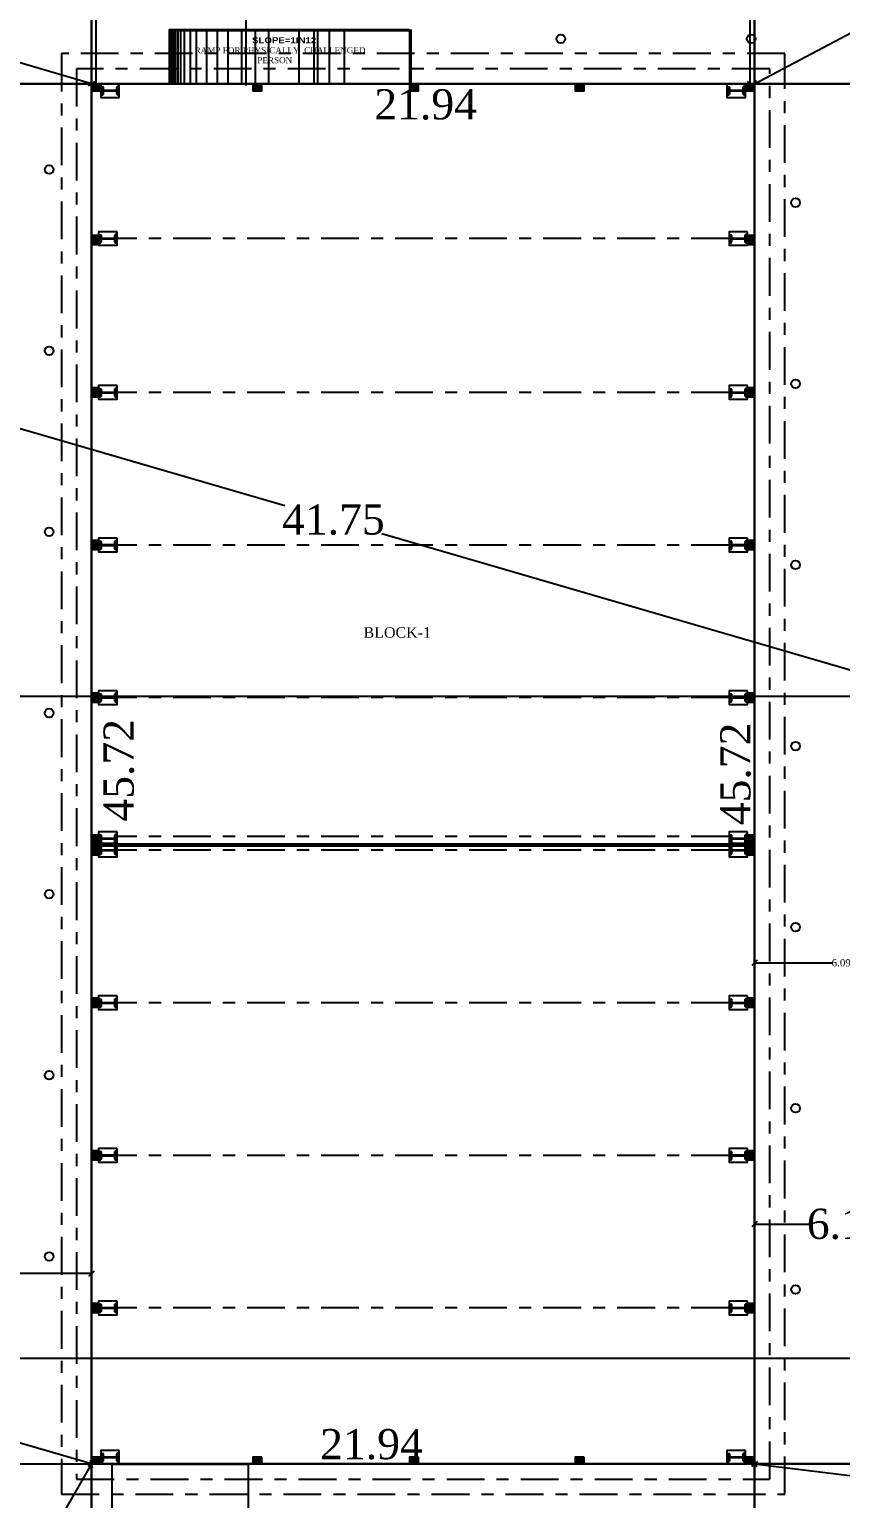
# Model space of a CAD drawing. Header units: metres. Extents: x 10791 to 15749, y -2675 to -2476.
# Drawn here: x 15690.77 to 15697.49, y -2664.64 to -2652.47 of the extents above; entities that cross this region are included whole.
import ezdxf
from ezdxf.enums import TextEntityAlignment as Align

# ---------------------------------------------------------------- set-up
doc = ezdxf.new("R2010")
doc.units = ezdxf.units.M
doc.header["$LTSCALE"] = 0.5
doc.header["$MEASUREMENT"] = 0
doc.header["$PDMODE"] = 35
doc.linetypes.add('CENTER', pattern=[2, 1.25, -0.25, 0.25, -0.25])
for name, color, linetype in [('BLK_1_COVERED_AREA', 7, 'Continuous'), ('BLK_1_FLR_0_BLT_UP_AREA', 7, 'Continuous'), ('BLK_1_LVL_0_BLDG_FOOT_PRINT', 7, 'Continuous'), ('BLK_1_LVL_0_FRONT_SETBACK', 7, 'Continuous'), ('BLK_1_LVL_0_REAR_SETBACK', 7, 'Continuous'), ('BLK_1_LVL_0_SIDE_SETBACK1', 7, 'Continuous'), ('BLK_1_LVL_0_SIDE_SETBACK2', 7, 'Continuous'), ('BLK_1_TERRACESERVICE_UTILITYDISTANCE', 1, 'Continuous'), ('BLK_2_LVL_0_SIDE_SETBACK1', 7, 'Continuous'), ('DIST_BETWEEN_BLK_1_BLK_2', 7, 'Continuous'), ('DISTANCE_BLK', 7, 'Continuous'), ('FLOOR-GROUND', 7, 'Continuous')]:
    doc.layers.add(name, color=color, linetype=linetype)
for name, color, linetype, lineweight in [('BLK_1_DA_RAMP_1', 1, 'Continuous', 0), ('BLK_1_FIRE_TENDER_MOVEMENT', 161, 'Continuous', 0), ('BLK_2_FIRE_TENDER_MOVEMENT', 161, 'Continuous', 0)]:
    doc.layers.add(name, color=color, linetype=linetype, lineweight=lineweight)
doc.layers.add('SHORTEST_DIST_TO_ROAD', color=6, linetype='Continuous', plot=False)
doc.styles.get("Standard").update_dxf_attribs({"font": ''})
doc.styles.add('STYLE2', font='times.ttf')
doc.styles.get('Standard').set_extended_font_data('Arial Black')
doc.dimstyles.get("Standard").update_dxf_attribs({"dimtxt": 0.23, "dimasz": 0.18, "dimexe": 0.18, "dimexo": 0.0625, "dimgap": 0.09, "dimtad": 0, "dimtih": 1, "dimtoh": 1, "dimzin": 0, "dimdsep": 46, "dimtxsty": 'Standard', "dimblk": 'OBLIQUE', "dimcen": 0.09, "dimse1": 1, "dimse2": 1, "dimclrd": 1, "dimclrt": 3, "dimadec": 0, "dimazin": 0, "dimtfac": 1, "dimtofl": 0, "dimtmove": 0, "dimatfit": 3, "dimfxl": 0, "dimtolj": 1, "dimtzin": 0, "dimarcsym": 0})

# ---------------------------------------------------------------- blocks, each defined once
blk = doc.blocks.new('_Oblique')
at = {"color": 0, "linetype": 'ByBlock', "lineweight": -2}
blk.add_line((-0.5, -0.5), (0.5, 0.5), dxfattribs=at)
blk = doc.blocks.new('*D202')
at = {"color": 1, "lineweight": -2, "ltscale": 2}
for p, q in [((15992.513, -2606.796), (15992.513, -2615.426)), ((15992.513, -2625.076), (15992.513, -2616.446))]:
    blk.add_line(p, q, dxfattribs=at)
at = {"layer": 'Defpoints', "color": 0, "lineweight": 25, "ltscale": 2}
for p in [(15988.175, -2606.796), (15986.083, -2625.076), (15992.513, -2625.076)]:
    blk.add_point(p, dxfattribs=at)
at = {"color": 1, "lineweight": -2, "ltscale": 2, "xscale": 0.18, "yscale": 0.18, "zscale": 0.18}
for p, rotation in [((15992.513, -2606.796), 90), ((15992.513, -2625.076), 270)]:
    blk.add_blockref('_Oblique', p, dxfattribs=dict(at, rotation=rotation))
at = {"color": 4, "lineweight": 25, "ltscale": 2, "insert": (15992.513, -2615.936), "char_height": 1, "attachment_point": 5, "style": 'STYLE2'}
blk.add_mtext('\\A1;18.28', dxfattribs=at)
blk = doc.blocks.new('*D199')
at = {"color": 1, "lineweight": -2, "ltscale": 2}
for p, q in [((15970.873, -2606.796), (15970.873, -2615.426)), ((15970.873, -2625.076), (15970.873, -2616.446))]:
    blk.add_line(p, q, dxfattribs=at)
at = {"layer": 'Defpoints', "color": 0, "lineweight": 25, "ltscale": 2}
for p in [(15970.873, -2606.796), (15972.175, -2606.796), (15972.282, -2625.076)]:
    blk.add_point(p, dxfattribs=at)
at = {"color": 1, "lineweight": -2, "ltscale": 2, "xscale": 0.18, "yscale": 0.18, "zscale": 0.18}
for p, rotation in [((15970.873, -2606.796), 90), ((15970.873, -2625.076), 270)]:
    blk.add_blockref('_Oblique', p, dxfattribs=dict(at, rotation=rotation))
at = {"color": 4, "lineweight": 25, "ltscale": 2, "insert": (15970.873, -2615.936), "char_height": 1, "attachment_point": 5, "style": 'STYLE2'}
blk.add_mtext('\\A1;18.28', dxfattribs=at)
blk = doc.blocks.new('*D200')
at = {"color": 1, "lineweight": -2, "ltscale": 2}
for p, q in [((15961.942, -2622.5), (15965.118, -2623.432)), ((15970.723, -2625.076), (15967.547, -2624.144))]:
    blk.add_line(p, q, dxfattribs=at)
at = {"layer": 'Defpoints', "color": 0, "lineweight": 25, "ltscale": 2}
for p in [(15961.942, -2622.5), (15961.942, -2622.5), (15970.723, -2625.076)]:
    blk.add_point(p, dxfattribs=at)
at = {"color": 1, "lineweight": -2, "ltscale": 2, "xscale": 0.18, "yscale": 0.18, "zscale": 0.18}
for p, rotation in [((15961.942, -2622.5), 163.6479440023194), ((15970.723, -2625.076), 343.6479440023194)]:
    blk.add_blockref('_Oblique', p, dxfattribs=dict(at, rotation=rotation))
at = {"color": 4, "lineweight": 25, "ltscale": 2, "insert": (15966.332, -2623.788), "char_height": 1, "attachment_point": 5, "style": 'STYLE2'}
blk.add_mtext('\\A1;9.15', dxfattribs=at)
blk = doc.blocks.new('*D203')
at = {"color": 1, "lineweight": -2, "ltscale": 2}
for p, q in [((15970.723, -2670.796), (15965.247, -2680.258)), ((15959.181, -2690.741), (15964.657, -2681.279))]:
    blk.add_line(p, q, dxfattribs=at)
at = {"layer": 'Defpoints', "color": 0, "lineweight": 25, "ltscale": 2}
for p in [(15970.723, -2670.796), (15959.181, -2690.741), (15959.181, -2690.741)]:
    blk.add_point(p, dxfattribs=at)
at = {"color": 1, "lineweight": -2, "ltscale": 2, "xscale": 0.18, "yscale": 0.18, "zscale": 0.18}
for p, rotation in [((15970.723, -2670.796), 59.94248534725129), ((15959.181, -2690.741), 239.9424853472513)]:
    blk.add_blockref('_Oblique', p, dxfattribs=dict(at, rotation=rotation))
at = {"color": 4, "lineweight": 25, "ltscale": 2, "insert": (15964.952, -2680.769), "char_height": 1, "attachment_point": 5, "style": 'STYLE2'}
blk.add_mtext('\\A1;23.04', dxfattribs=at)
blk = doc.blocks.new('*D204')
at = {"color": 1, "lineweight": -2, "ltscale": 2}
for p, q in [((15992.663, -2670.796), (15992.483, -2686.48)), ((15992.292, -2703.183), (15992.471, -2687.5))]:
    blk.add_line(p, q, dxfattribs=at)
at = {"layer": 'Defpoints', "color": 0, "lineweight": 25, "ltscale": 2}
for p in [(15992.663, -2670.796), (15992.292, -2703.183), (15992.292, -2703.183)]:
    blk.add_point(p, dxfattribs=at)
at = {"color": 1, "lineweight": -2, "ltscale": 2, "xscale": 0.18, "yscale": 0.18, "zscale": 0.18}
for p, rotation in [((15992.663, -2670.796), 89.34322842345394), ((15992.292, -2703.183), 269.3432284234539)]:
    blk.add_blockref('_Oblique', p, dxfattribs=dict(at, rotation=rotation))
at = {"color": 3, "lineweight": 25, "ltscale": 2, "insert": (15992.477, -2686.99), "char_height": 1, "attachment_point": 5, "style": 'STYLE2'}
blk.add_mtext('\\A1;32.39', dxfattribs=at)
blk = doc.blocks.new('*D205')
at = {"color": 1, "lineweight": -2, "ltscale": 2}
for p, q in [((15949.646, -2664.647), (15960.583, -2667.838)), ((15970.723, -2670.796), (15963.816, -2668.781))]:
    blk.add_line(p, q, dxfattribs=at)
at = {"layer": 'Defpoints', "color": 0, "lineweight": 25, "ltscale": 2}
for p in [(15949.646, -2664.647), (15949.646, -2664.647), (15970.723, -2670.796)]:
    blk.add_point(p, dxfattribs=at)
at = {"color": 1, "lineweight": -2, "ltscale": 2, "xscale": 0.18, "yscale": 0.18, "zscale": 0.18}
for p, rotation in [((15949.646, -2664.647), 163.7356193892698), ((15970.723, -2670.796), 343.7356193892699)]:
    blk.add_blockref('_Oblique', p, dxfattribs=dict(at, rotation=rotation))
at = {"color": 3, "lineweight": 25, "ltscale": 2, "insert": (15962.199, -2668.31), "char_height": 1, "attachment_point": 5, "style": 'STYLE2'}
blk.add_mtext('\\A1;21.96', dxfattribs=at)
blk = doc.blocks.new('*D206')
at = {"color": 1, "lineweight": -2, "ltscale": 2}
for p, q in [((15992.663, -2662.85), (15994.479, -2662.85)), ((15998.763, -2662.85), (15996.947, -2662.85))]:
    blk.add_line(p, q, dxfattribs=at)
at = {"layer": 'Defpoints', "color": 0, "lineweight": 25, "ltscale": 2}
for p in [(15992.663, -2662.388), (15998.763, -2662.388), (15998.763, -2662.85)]:
    blk.add_point(p, dxfattribs=at)
at = {"color": 1, "lineweight": -2, "ltscale": 2, "xscale": 0.18, "yscale": 0.18, "zscale": 0.18, "rotation": 180}
blk.add_blockref('_Oblique', (15992.663, -2662.85), dxfattribs=at)
at = {"color": 1, "lineweight": -2, "ltscale": 2, "xscale": 0.18, "yscale": 0.18, "zscale": 0.18}
blk.add_blockref('_Oblique', (15998.763, -2662.85), dxfattribs=at)
at = {"color": 3, "lineweight": 25, "ltscale": 2, "insert": (15995.713, -2662.85), "char_height": 1, "attachment_point": 5, "style": 'STYLE2'}
blk.add_mtext('\\A1;6.10', dxfattribs=at)
blk = doc.blocks.new('*D212')
at = {"color": 1, "lineweight": -2, "ltscale": 2}
for p, q in [((15958.683, -2633.67), (15977.122, -2639.05)), ((15998.763, -2645.363), (15980.324, -2639.984))]:
    blk.add_line(p, q, dxfattribs=at)
at = {"layer": 'Defpoints', "color": 0, "lineweight": 25, "ltscale": 2}
for p in [(15958.683, -2633.67), (15958.683, -2633.67), (15998.763, -2645.363)]:
    blk.add_point(p, dxfattribs=at)
at = {"color": 1, "lineweight": -2, "ltscale": 2, "xscale": 0.18, "yscale": 0.18, "zscale": 0.18}
for p, rotation in [((15958.683, -2633.67), 163.7356193892643), ((15998.763, -2645.363), 343.7356193892644)]:
    blk.add_blockref('_Oblique', p, dxfattribs=dict(at, rotation=rotation))
at = {"color": 4, "lineweight": 25, "ltscale": 2, "insert": (15978.723, -2639.517), "char_height": 1, "attachment_point": 5, "style": 'STYLE2'}
blk.add_mtext('\\A1;41.75', dxfattribs=at)
blk = doc.blocks.new('*D213')
at = {"color": 1, "lineweight": -2, "ltscale": 2}
for p, q in [((15992.663, -2670.796), (16030.88, -2675.474)), ((16072.245, -2680.537), (16034.028, -2675.859))]:
    blk.add_line(p, q, dxfattribs=at)
at = {"layer": 'Defpoints', "color": 0, "lineweight": 25, "ltscale": 2}
for p in [(15992.663, -2670.796), (16072.245, -2680.537), (16072.245, -2680.537)]:
    blk.add_point(p, dxfattribs=at)
at = {"color": 1, "lineweight": -2, "ltscale": 2, "xscale": 0.18, "yscale": 0.18, "zscale": 0.18}
for p, rotation in [((15992.663, -2670.796), 173.0214859313091), ((16072.245, -2680.537), 353.0214859313092)]:
    blk.add_blockref('_Oblique', p, dxfattribs=dict(at, rotation=rotation))
at = {"color": 4, "lineweight": 25, "ltscale": 2, "insert": (16032.454, -2675.667), "char_height": 1, "attachment_point": 5, "style": 'STYLE2'}
blk.add_mtext('\\A1;80.18', dxfattribs=at)
blk = doc.blocks.new('*D216')
at = {"layer": 'BLK_1_TERRACESERVICE_UTILITYDISTANCE', "color": 1, "lineweight": -2}
for p, q in [((15959.877, -2664.487), (15964.747, -2664.487)), ((15970.723, -2664.487), (15965.853, -2664.487))]:
    blk.add_line(p, q, dxfattribs=at)
at = {"layer": 'Defpoints', "color": 0, "lineweight": 25}
for p in [(15959.877, -2664.487), (15970.723, -2664.487), (15970.723, -2664.487)]:
    blk.add_point(p, dxfattribs=at)
at = {"layer": 'BLK_1_TERRACESERVICE_UTILITYDISTANCE', "color": 1, "lineweight": -2, "xscale": 0.18, "yscale": 0.18, "zscale": 0.18, "rotation": 180}
blk.add_blockref('_Oblique', (15959.877, -2664.487), dxfattribs=at)
at = {"layer": 'BLK_1_TERRACESERVICE_UTILITYDISTANCE', "color": 1, "lineweight": -2, "xscale": 0.18, "yscale": 0.18, "zscale": 0.18}
blk.add_blockref('_Oblique', (15970.723, -2664.487), dxfattribs=at)
at = {"layer": 'BLK_1_TERRACESERVICE_UTILITYDISTANCE', "color": 3, "insert": (15965.3, -2664.487), "char_height": 0.23, "attachment_point": 5}
blk.add_mtext('\\A1;10.85', dxfattribs=at)
blk = doc.blocks.new('*D218')
at = {"layer": 'Defpoints', "color": 0, "lineweight": 25}
for p in [(16027.195, -2606.796), (16027.195, -2606.796), (15992.663, -2625.076)]:
    blk.add_point(p, dxfattribs=at)
at = {"layer": 'SHORTEST_DIST_TO_ROAD', "color": 1, "lineweight": -2}
for p, q in [((16027.195, -2606.796), (16010.323, -2615.727)), ((15992.663, -2625.076), (16009.534, -2616.145))]:
    blk.add_line(p, q, dxfattribs=at)
at = {"layer": 'SHORTEST_DIST_TO_ROAD', "color": 1, "lineweight": -2, "xscale": 0.18, "yscale": 0.18, "zscale": 0.18}
for p, rotation in [((16027.195, -2606.796), 27.89541160777498), ((15992.663, -2625.076), 207.895411607775)]:
    blk.add_blockref('_Oblique', p, dxfattribs=dict(at, rotation=rotation))
at = {"layer": 'SHORTEST_DIST_TO_ROAD', "color": 3, "insert": (16009.929, -2615.936), "char_height": 0.23, "attachment_point": 5}
blk.add_mtext('\\A1;39.07', dxfattribs=at)
blk = doc.blocks.new('*D223')
at = {"layer": 'Defpoints', "color": 0, "lineweight": 25, "ltscale": 2}
for p in [(15992.663, -2654.194), (15998.763, -2654.194), (15998.763, -2654.194)]:
    blk.add_point(p, dxfattribs=at)
at = {"layer": 'DIST_BETWEEN_BLK_1_BLK_2', "color": 65, "lineweight": -2, "ltscale": 2}
for p, q in [((15992.663, -2654.194), (15995.241, -2654.194)), ((15998.763, -2654.194), (15996.185, -2654.194))]:
    blk.add_line(p, q, dxfattribs=at)
at = {"layer": 'DIST_BETWEEN_BLK_1_BLK_2', "color": 65, "lineweight": -2, "ltscale": 2, "xscale": 0.18, "yscale": 0.18, "zscale": 0.18, "rotation": 180}
blk.add_blockref('_Oblique', (15992.663, -2654.194), dxfattribs=at)
at = {"layer": 'DIST_BETWEEN_BLK_1_BLK_2', "color": 65, "lineweight": -2, "ltscale": 2, "xscale": 0.18, "yscale": 0.18, "zscale": 0.18}
blk.add_blockref('_Oblique', (15998.763, -2654.194), dxfattribs=at)
at = {"layer": 'DIST_BETWEEN_BLK_1_BLK_2', "color": 65, "lineweight": 25, "ltscale": 2, "insert": (15995.713, -2654.194), "char_height": 0.24, "attachment_point": 5, "style": 'STYLE2'}
blk.add_mtext('\\A1;6.0999', dxfattribs=at)
blk = doc.blocks.new('RYGFY')
at = {"lineweight": 25, "ltscale": 2}
for color, points in [(201, [(15970.72295, -2625.07626), (15970.72295, -2625.30626), (15971.02295, -2625.30626), (15971.02295, -2625.07626)]), (201, [(15976.05795, -2625.07626), (15976.05795, -2625.30626), (15976.35795, -2625.30626), (15976.35795, -2625.07626)]), (201, [(15981.24295, -2625.07626), (15981.24295, -2625.30626), (15981.54295, -2625.30626), (15981.54295, -2625.07626)]), (201, [(15986.72795, -2625.07626), (15986.72795, -2625.30626), (15987.02795, -2625.30626), (15987.02795, -2625.07626)]), (201, [(15992.36295, -2625.07626), (15992.36295, -2625.30626), (15992.66295, -2625.30626), (15992.66295, -2625.07626)]), (201, [(15970.72295, -2630.3957), (15970.95295, -2630.3957), (15970.95295, -2630.0957), (15970.72295, -2630.0957)]), (201, [(15992.43295, -2630.3957), (15992.66295, -2630.3957), (15992.66295, -2630.0957), (15992.43295, -2630.0957)]), (201, [(15970.72295, -2635.45015), (15970.95295, -2635.45015), (15970.95295, -2635.15015), (15970.72295, -2635.15015)]), (201, [(15992.43295, -2635.45015), (15992.66295, -2635.45015), (15992.66295, -2635.15015), (15992.43295, -2635.15015)]), (201, [(15970.72295, -2640.50459), (15970.95295, -2640.50459), (15970.95295, -2640.20459), (15970.72295, -2640.20459)]), (201, [(15992.43295, -2640.50459), (15992.66295, -2640.50459), (15992.66295, -2640.20459), (15992.43295, -2640.20459)]), (201, [(15970.72295, -2645.55904), (15970.95295, -2645.55904), (15970.95295, -2645.25904), (15970.72295, -2645.25904)]), (201, [(15992.43295, -2645.55904), (15992.66295, -2645.55904), (15992.66295, -2645.25904), (15992.43295, -2645.25904)]), (201, [(15970.72295, -2650.26348), (15970.95295, -2650.26348), (15970.95295, -2649.96348), (15970.72295, -2649.96348)]), (201, [(15992.43295, -2650.26348), (15992.66295, -2650.26348), (15992.66295, -2649.96348), (15992.43295, -2649.96348)]), (256, [(15970.72295, -2650.31348), (15992.66295, -2650.31348), (15992.66295, -2650.26348), (15970.72295, -2650.26348)]), (201, [(15970.72295, -2650.61348), (15970.95295, -2650.61348), (15970.95295, -2650.31348), (15970.72295, -2650.31348)]), (201, [(15992.43295, -2650.61348), (15992.66295, -2650.61348), (15992.66295, -2650.31348), (15992.43295, -2650.31348)]), (201, [(15970.72295, -2655.66792), (15970.95295, -2655.66792), (15970.95295, -2655.36792), (15970.72295, -2655.36792)]), (201, [(15992.43295, -2655.66792), (15992.66295, -2655.66792), (15992.66295, -2655.36792), (15992.43295, -2655.36792)]), (201, [(15970.72295, -2660.72237), (15970.95295, -2660.72237), (15970.95295, -2660.42237), (15970.72295, -2660.42237)]), (201, [(15992.43295, -2660.72237), (15992.66295, -2660.72237), (15992.66295, -2660.42237), (15992.43295, -2660.42237)]), (201, [(15970.72295, -2665.77681), (15970.95295, -2665.77681), (15970.95295, -2665.47681), (15970.72295, -2665.47681)]), (201, [(15992.43295, -2665.77681), (15992.66295, -2665.77681), (15992.66295, -2665.47681), (15992.43295, -2665.47681)]), (201, [(15970.72295, -2670.56626), (15970.72295, -2670.79626), (15971.02295, -2670.79626), (15971.02295, -2670.56626)]), (201, [(15976.05795, -2670.56626), (15976.05795, -2670.79626), (15976.35795, -2670.79626), (15976.35795, -2670.56626)]), (201, [(15981.24295, -2670.56626), (15981.24295, -2670.79626), (15981.54295, -2670.79626), (15981.54295, -2670.56626)]), (201, [(15986.72795, -2670.56626), (15986.72795, -2670.79626), (15987.02795, -2670.79626), (15987.02795, -2670.56626)]), (201, [(15992.36295, -2670.56626), (15992.36295, -2670.79626), (15992.66295, -2670.79626), (15992.66295, -2670.56626)])]:
    blk.add_hatch(color=color, dxfattribs=at).paths.add_polyline_path(points)
for points in [[(15971.07776, -2625.15578), (15971.10776, -2625.18798), (15971.10776, -2625.2889), (15971.55776, -2625.2889), (15971.55776, -2625.18798), (15971.58776, -2625.15578), (15971.58776, -2625.45578), (15971.55776, -2625.42357), (15971.55776, -2625.32265), (15971.10776, -2625.32265), (15971.10776, -2625.42357), (15971.07776, -2625.45578)], [(15991.80336, -2625.15578), (15991.83336, -2625.18798), (15991.83336, -2625.2889), (15992.28336, -2625.2889), (15992.28336, -2625.18798), (15992.31336, -2625.15578), (15992.31336, -2625.45578), (15992.28336, -2625.42357), (15992.28336, -2625.32265), (15991.83336, -2625.32265), (15991.83336, -2625.42357), (15991.80336, -2625.45578)], [(15971.00776, -2630.05501), (15971.03776, -2630.08721), (15971.03776, -2630.18813), (15971.48776, -2630.18813), (15971.48776, -2630.08721), (15971.51776, -2630.05501), (15971.51776, -2630.35501), (15971.48776, -2630.3228), (15971.48776, -2630.22188), (15971.03776, -2630.22188), (15971.03776, -2630.3228), (15971.00776, -2630.35501)], [(15991.87336, -2630.05501), (15991.90336, -2630.08721), (15991.90336, -2630.18813), (15992.35336, -2630.18813), (15992.35336, -2630.08721), (15992.38336, -2630.05501), (15992.38336, -2630.35501), (15992.35336, -2630.3228), (15992.35336, -2630.22188), (15991.90336, -2630.22188), (15991.90336, -2630.3228), (15991.87336, -2630.35501)], [(15971.00776, -2635.15486), (15971.03776, -2635.18707), (15971.03776, -2635.28799), (15971.48776, -2635.28799), (15971.48776, -2635.18707), (15971.51776, -2635.15486), (15971.51776, -2635.45486), (15971.48776, -2635.42266), (15971.48776, -2635.32174), (15971.03776, -2635.32174), (15971.03776, -2635.42266), (15971.00776, -2635.45486)], [(15991.87336, -2635.15486), (15991.90336, -2635.18707), (15991.90336, -2635.28799), (15992.35336, -2635.28799), (15992.35336, -2635.18707), (15992.38336, -2635.15486), (15992.38336, -2635.45486), (15992.35336, -2635.42266), (15992.35336, -2635.32174), (15991.90336, -2635.32174), (15991.90336, -2635.42266), (15991.87336, -2635.45486)], [(15971.00776, -2640.20931), (15971.03776, -2640.24151), (15971.03776, -2640.34243), (15971.48776, -2640.34243), (15971.48776, -2640.24151), (15971.51776, -2640.20931), (15971.51776, -2640.50931), (15971.48776, -2640.47711), (15971.48776, -2640.37618), (15971.03776, -2640.37618), (15971.03776, -2640.47711), (15971.00776, -2640.50931)], [(15991.87336, -2640.20931), (15991.90336, -2640.24151), (15991.90336, -2640.34243), (15992.35336, -2640.34243), (15992.35336, -2640.24151), (15992.38336, -2640.20931), (15992.38336, -2640.50931), (15992.35336, -2640.47711), (15992.35336, -2640.37618), (15991.90336, -2640.37618), (15991.90336, -2640.47711), (15991.87336, -2640.50931)], [(15971.00776, -2645.26375), (15971.03776, -2645.29596), (15971.03776, -2645.39688), (15971.48776, -2645.39688), (15971.48776, -2645.29596), (15971.51776, -2645.26375), (15971.51776, -2645.56375), (15971.48776, -2645.53155), (15971.48776, -2645.43063), (15971.03776, -2645.43063), (15971.03776, -2645.53155), (15971.00776, -2645.56375)], [(15991.87336, -2645.26375), (15991.90336, -2645.29596), (15991.90336, -2645.39688), (15992.35336, -2645.39688), (15992.35336, -2645.29596), (15992.38336, -2645.26375), (15992.38336, -2645.56375), (15992.35336, -2645.53155), (15992.35336, -2645.43063), (15991.90336, -2645.43063), (15991.90336, -2645.53155), (15991.87336, -2645.56375)], [(15971.00776, -2649.93121), (15971.03776, -2649.96342), (15971.03776, -2650.06434), (15971.48776, -2650.06434), (15971.48776, -2649.96342), (15971.51776, -2649.93121), (15971.51776, -2650.23121), (15971.48776, -2650.19901), (15971.48776, -2650.09809), (15971.03776, -2650.09809), (15971.03776, -2650.19901), (15971.00776, -2650.23121)], [(15991.87336, -2649.93121), (15991.90336, -2649.96342), (15991.90336, -2650.06434), (15992.35336, -2650.06434), (15992.35336, -2649.96342), (15992.38336, -2649.93121), (15992.38336, -2650.23121), (15992.35336, -2650.19901), (15992.35336, -2650.09809), (15991.90336, -2650.09809), (15991.90336, -2650.19901), (15991.87336, -2650.23121)], [(15971.00776, -2650.3182), (15971.03776, -2650.3504), (15971.03776, -2650.45132), (15971.48776, -2650.45132), (15971.48776, -2650.3504), (15971.51776, -2650.3182), (15971.51776, -2650.6182), (15971.48776, -2650.58599), (15971.48776, -2650.48507), (15971.03776, -2650.48507), (15971.03776, -2650.58599), (15971.00776, -2650.6182)], [(15991.87336, -2650.3182), (15991.90336, -2650.3504), (15991.90336, -2650.45132), (15992.35336, -2650.45132), (15992.35336, -2650.3504), (15992.38336, -2650.3182), (15992.38336, -2650.6182), (15992.35336, -2650.58599), (15992.35336, -2650.48507), (15991.90336, -2650.48507), (15991.90336, -2650.58599), (15991.87336, -2650.6182)], [(15971.00776, -2655.37264), (15971.03776, -2655.40485), (15971.03776, -2655.50577), (15971.48776, -2655.50577), (15971.48776, -2655.40485), (15971.51776, -2655.37264), (15971.51776, -2655.67264), (15971.48776, -2655.64044), (15971.48776, -2655.53952), (15971.03776, -2655.53952), (15971.03776, -2655.64044), (15971.00776, -2655.67264)], [(15991.87336, -2655.37264), (15991.90336, -2655.40485), (15991.90336, -2655.50577), (15992.35336, -2655.50577), (15992.35336, -2655.40485), (15992.38336, -2655.37264), (15992.38336, -2655.67264), (15992.35336, -2655.64044), (15992.35336, -2655.53952), (15991.90336, -2655.53952), (15991.90336, -2655.64044), (15991.87336, -2655.67264)], [(15971.00776, -2660.42709), (15971.03776, -2660.45929), (15971.03776, -2660.56021), (15971.48776, -2660.56021), (15971.48776, -2660.45929), (15971.51776, -2660.42709), (15971.51776, -2660.72709), (15971.48776, -2660.69488), (15971.48776, -2660.59396), (15971.03776, -2660.59396), (15971.03776, -2660.69488), (15971.00776, -2660.72709)], [(15991.87336, -2660.42709), (15991.90336, -2660.45929), (15991.90336, -2660.56021), (15992.35336, -2660.56021), (15992.35336, -2660.45929), (15992.38336, -2660.42709), (15992.38336, -2660.72709), (15992.35336, -2660.69488), (15992.35336, -2660.59396), (15991.90336, -2660.59396), (15991.90336, -2660.69488), (15991.87336, -2660.72709)], [(15971.00776, -2665.48153), (15971.03776, -2665.51373), (15971.03776, -2665.61466), (15971.48776, -2665.61466), (15971.48776, -2665.51373), (15971.51776, -2665.48153), (15971.51776, -2665.78153), (15971.48776, -2665.74933), (15971.48776, -2665.64841), (15971.03776, -2665.64841), (15971.03776, -2665.74933), (15971.00776, -2665.78153)], [(15991.87336, -2665.48153), (15991.90336, -2665.51373), (15991.90336, -2665.61466), (15992.35336, -2665.61466), (15992.35336, -2665.51373), (15992.38336, -2665.48153), (15992.38336, -2665.78153), (15992.35336, -2665.74933), (15992.35336, -2665.64841), (15991.90336, -2665.64841), (15991.90336, -2665.74933), (15991.87336, -2665.78153)], [(15971.07776, -2670.42618), (15971.10776, -2670.45838), (15971.10776, -2670.5593), (15971.55776, -2670.5593), (15971.55776, -2670.45838), (15971.58776, -2670.42618), (15971.58776, -2670.72618), (15971.55776, -2670.69397), (15971.55776, -2670.59305), (15971.10776, -2670.59305), (15971.10776, -2670.69397), (15971.07776, -2670.72618)], [(15991.80336, -2670.42618), (15991.83336, -2670.45838), (15991.83336, -2670.5593), (15992.28336, -2670.5593), (15992.28336, -2670.45838), (15992.31336, -2670.42618), (15992.31336, -2670.72618), (15992.28336, -2670.69397), (15992.28336, -2670.59305), (15991.83336, -2670.59305), (15991.83336, -2670.69397), (15991.80336, -2670.72618)]]:
    blk.add_hatch(color=3).paths.add_polyline_path(points)
for p, q in [((15975.83011, -2621.83153), (15975.83011, -2625.12826)), ((15981.28944, -2623.27626), (15981.28944, -2625.07626)), ((15981.23944, -2623.32626), (15981.23944, -2625.07626))]:
    blk.add_line(p, q, dxfattribs=at)
at = {"color": 4, "lineweight": 25, "ltscale": 0.25}
for p, q in [((15973.28944, -2623.27626), (15973.28944, -2625.07626)), ((15973.30976, -2623.32626), (15973.30976, -2625.07626)), ((15973.33327, -2623.32626), (15973.33327, -2625.07626)), ((15973.36533, -2623.32626), (15973.36533, -2625.07626)), ((15973.39952, -2623.32626), (15973.39952, -2625.07626)), ((15973.42944, -2623.32626), (15973.42944, -2625.07626)), ((15973.44825, -2623.32626), (15973.44825, -2625.07626)), ((15973.50091, -2623.32626), (15973.50091, -2625.07626)), ((15973.57944, -2623.32626), (15973.57944, -2625.07626)), ((15973.66643, -2623.32626), (15973.66643, -2625.07626)), ((15973.77944, -2623.32626), (15973.77944, -2625.07626)), ((15973.97944, -2623.32626), (15973.97944, -2625.07626)), ((15974.17944, -2623.32626), (15974.17944, -2625.07626)), ((15974.52944, -2623.32626), (15974.52944, -2625.07626)), ((15974.87944, -2623.32626), (15974.87944, -2625.07626)), ((15975.22944, -2623.32626), (15975.22944, -2625.07626)), ((15975.67944, -2623.32626), (15975.67944, -2625.07626)), ((15976.12944, -2623.32626), (15976.12944, -2625.07626)), ((15976.57944, -2623.32626), (15976.57944, -2625.07626)), ((15977.57944, -2623.32626), (15977.57944, -2625.07626)), ((15977.57944, -2623.32626), (15977.57944, -2625.07626)), ((15978.07944, -2623.32626), (15978.07944, -2625.07626)), ((15978.19652, -2623.32626), (15978.19652, -2625.07626)), ((15978.19652, -2623.32626), (15978.19652, -2625.07626)), ((15978.57944, -2623.32626), (15978.57944, -2625.07626)), ((15979.07944, -2623.32626), (15979.07944, -2625.07626))]:
    blk.add_line(p, q, dxfattribs=at)
at = {"color": 7, "lineweight": 25, "ltscale": 2}
for p, q in [((15973.28944, -2623.27626), (15973.28944, -2625.07626)), ((15978.19652, -2623.27626), (15978.19652, -2625.07626)), ((15981.28944, -2623.32626), (15973.28944, -2623.32626)), ((15981.23944, -2623.32626), (15973.28944, -2623.32626))]:
    blk.add_line(p, q, dxfattribs=at)
at = {"color": 3, "lineweight": 25, "ltscale": 2}
blk.add_line((15973.28944, -2623.27626), (15981.23944, -2623.27626), dxfattribs=at)
at = {"linetype": 'CENTER', "lineweight": 25, "ltscale": 2}
for p, q in [((15991.81855, -2630.20029), (15971.56735, -2630.20029)), ((15991.81855, -2635.30015), (15971.56735, -2635.30015)), ((15991.81855, -2640.35459), (15971.56735, -2640.35459)), ((15991.81855, -2645.40904), (15971.56735, -2645.40904)), ((15991.81855, -2650.01388), (15971.56735, -2650.01388)), ((15991.81855, -2650.46348), (15971.56735, -2650.46348)), ((15991.81855, -2655.51792), (15971.56735, -2655.51792)), ((15991.81855, -2660.57237), (15971.56735, -2660.57237)), ((15991.81855, -2665.62681), (15971.56735, -2665.62681))]:
    blk.add_line(p, q, dxfattribs=at)
for points in [[(15993.66295, -2671.79626), (15993.66295, -2624.07626), (15969.72295, -2624.07626), (15969.72295, -2671.79626)], [(15993.16295, -2671.29626), (15993.16295, -2624.57626), (15970.22295, -2624.57626), (15970.22295, -2671.29626)]]:
    blk.add_lwpolyline(points, close=True, dxfattribs=at)
at = {"color": 201, "lineweight": 25, "ltscale": 2}
for points in [[(15971.02295, -2625.07626), (15970.72295, -2625.07626), (15970.72295, -2625.30626), (15971.02295, -2625.30626)], [(15976.35795, -2625.07626), (15976.05795, -2625.07626), (15976.05795, -2625.30626), (15976.35795, -2625.30626)], [(15981.54295, -2625.07626), (15981.24295, -2625.07626), (15981.24295, -2625.30626), (15981.54295, -2625.30626)], [(15987.02795, -2625.07626), (15986.72795, -2625.07626), (15986.72795, -2625.30626), (15987.02795, -2625.30626)], [(15992.66295, -2625.07626), (15992.36295, -2625.07626), (15992.36295, -2625.30626), (15992.66295, -2625.30626)], [(15970.72295, -2630.0957), (15970.72295, -2630.3957), (15970.95295, -2630.3957), (15970.95295, -2630.0957)], [(15992.43295, -2630.0957), (15992.43295, -2630.3957), (15992.66295, -2630.3957), (15992.66295, -2630.0957)], [(15970.72295, -2635.15015), (15970.72295, -2635.45015), (15970.95295, -2635.45015), (15970.95295, -2635.15015)], [(15992.43295, -2635.15015), (15992.43295, -2635.45015), (15992.66295, -2635.45015), (15992.66295, -2635.15015)], [(15970.72295, -2640.20459), (15970.72295, -2640.50459), (15970.95295, -2640.50459), (15970.95295, -2640.20459)], [(15992.43295, -2640.20459), (15992.43295, -2640.50459), (15992.66295, -2640.50459), (15992.66295, -2640.20459)], [(15970.72295, -2645.25904), (15970.72295, -2645.55904), (15970.95295, -2645.55904), (15970.95295, -2645.25904)], [(15992.43295, -2645.25904), (15992.43295, -2645.55904), (15992.66295, -2645.55904), (15992.66295, -2645.25904)], [(15970.72295, -2649.96348), (15970.72295, -2650.26348), (15970.95295, -2650.26348), (15970.95295, -2649.96348)], [(15992.43295, -2649.96348), (15992.43295, -2650.26348), (15992.66295, -2650.26348), (15992.66295, -2649.96348)], [(15970.72295, -2650.31348), (15970.72295, -2650.61348), (15970.95295, -2650.61348), (15970.95295, -2650.31348)], [(15992.43295, -2650.31348), (15992.43295, -2650.61348), (15992.66295, -2650.61348), (15992.66295, -2650.31348)], [(15970.72295, -2655.36792), (15970.72295, -2655.66792), (15970.95295, -2655.66792), (15970.95295, -2655.36792)], [(15992.43295, -2655.36792), (15992.43295, -2655.66792), (15992.66295, -2655.66792), (15992.66295, -2655.36792)], [(15970.72295, -2660.42237), (15970.72295, -2660.72237), (15970.95295, -2660.72237), (15970.95295, -2660.42237)], [(15992.43295, -2660.42237), (15992.43295, -2660.72237), (15992.66295, -2660.72237), (15992.66295, -2660.42237)], [(15970.72295, -2665.47681), (15970.72295, -2665.77681), (15970.95295, -2665.77681), (15970.95295, -2665.47681)], [(15992.43295, -2665.47681), (15992.43295, -2665.77681), (15992.66295, -2665.77681), (15992.66295, -2665.47681)], [(15971.02295, -2670.56626), (15970.72295, -2670.56626), (15970.72295, -2670.79626), (15971.02295, -2670.79626)], [(15976.35795, -2670.56626), (15976.05795, -2670.56626), (15976.05795, -2670.79626), (15976.35795, -2670.79626)], [(15981.54295, -2670.56626), (15981.24295, -2670.56626), (15981.24295, -2670.79626), (15981.54295, -2670.79626)], [(15987.02795, -2670.56626), (15986.72795, -2670.56626), (15986.72795, -2670.79626), (15987.02795, -2670.79626)], [(15992.66295, -2670.56626), (15992.36295, -2670.56626), (15992.36295, -2670.79626), (15992.66295, -2670.79626)]]:
    blk.add_lwpolyline(points, close=True, dxfattribs=at)
at = {"color": 4}
for points in [[(15971.63735, -2625.07626), (15971.02295, -2625.07626), (15971.02295, -2625.52586), (15971.63735, -2625.52586)], [(15992.36295, -2625.07626), (15991.74855, -2625.07626), (15991.74855, -2625.52586), (15992.36295, -2625.52586)], [(15971.56735, -2629.97549), (15970.95295, -2629.97549), (15970.95295, -2630.42509), (15971.56735, -2630.42509)], [(15992.43295, -2629.97549), (15991.81855, -2629.97549), (15991.81855, -2630.42509), (15992.43295, -2630.42509)], [(15971.56735, -2635.07535), (15970.95295, -2635.07535), (15970.95295, -2635.52495), (15971.56735, -2635.52495)], [(15992.43295, -2635.07535), (15991.81855, -2635.07535), (15991.81855, -2635.52495), (15992.43295, -2635.52495)], [(15971.56735, -2640.12979), (15970.95295, -2640.12979), (15970.95295, -2640.57939), (15971.56735, -2640.57939)], [(15992.43295, -2640.12979), (15991.81855, -2640.12979), (15991.81855, -2640.57939), (15992.43295, -2640.57939)], [(15971.56735, -2645.18424), (15970.95295, -2645.18424), (15970.95295, -2645.63384), (15971.56735, -2645.63384)], [(15992.43295, -2645.18424), (15991.81855, -2645.18424), (15991.81855, -2645.63384), (15992.43295, -2645.63384)], [(15971.56735, -2649.8517), (15970.95295, -2649.8517), (15970.95295, -2650.3013), (15971.56735, -2650.3013)], [(15992.43295, -2649.8517), (15991.81855, -2649.8517), (15991.81855, -2650.3013), (15992.43295, -2650.3013)], [(15971.56735, -2650.23868), (15970.95295, -2650.23868), (15970.95295, -2650.68828), (15971.56735, -2650.68828)], [(15992.43295, -2650.23868), (15991.81855, -2650.23868), (15991.81855, -2650.68828), (15992.43295, -2650.68828)], [(15971.56735, -2655.29312), (15970.95295, -2655.29312), (15970.95295, -2655.74272), (15971.56735, -2655.74272)], [(15992.43295, -2655.29312), (15991.81855, -2655.29312), (15991.81855, -2655.74272), (15992.43295, -2655.74272)], [(15971.56735, -2660.34757), (15970.95295, -2660.34757), (15970.95295, -2660.79717), (15971.56735, -2660.79717)], [(15992.43295, -2660.34757), (15991.81855, -2660.34757), (15991.81855, -2660.79717), (15992.43295, -2660.79717)], [(15971.56735, -2665.40201), (15970.95295, -2665.40201), (15970.95295, -2665.85161), (15971.56735, -2665.85161)], [(15992.43295, -2665.40201), (15991.81855, -2665.40201), (15991.81855, -2665.85161), (15992.43295, -2665.85161)], [(15971.63735, -2670.34666), (15971.02295, -2670.34666), (15971.02295, -2670.79626), (15971.63735, -2670.79626)], [(15992.36295, -2670.34666), (15991.74855, -2670.34666), (15991.74855, -2670.79626), (15992.36295, -2670.79626)]]:
    blk.add_lwpolyline(points, close=True, dxfattribs=at)
at = {"color": 3}
for points in [[(15971.07776, -2625.15578), (15971.10776, -2625.18798), (15971.10776, -2625.2889), (15971.55776, -2625.2889), (15971.55776, -2625.18798), (15971.58776, -2625.15578), (15971.58776, -2625.45578), (15971.55776, -2625.42357), (15971.55776, -2625.32265), (15971.10776, -2625.32265), (15971.10776, -2625.42357), (15971.07776, -2625.45578), (15971.07776, -2625.15578)], [(15991.80336, -2625.15578), (15991.83336, -2625.18798), (15991.83336, -2625.2889), (15992.28336, -2625.2889), (15992.28336, -2625.18798), (15992.31336, -2625.15578), (15992.31336, -2625.45578), (15992.28336, -2625.42357), (15992.28336, -2625.32265), (15991.83336, -2625.32265), (15991.83336, -2625.42357), (15991.80336, -2625.45578), (15991.80336, -2625.15578)], [(15971.00776, -2630.05501), (15971.03776, -2630.08721), (15971.03776, -2630.18813), (15971.48776, -2630.18813), (15971.48776, -2630.08721), (15971.51776, -2630.05501), (15971.51776, -2630.35501), (15971.48776, -2630.3228), (15971.48776, -2630.22188), (15971.03776, -2630.22188), (15971.03776, -2630.3228), (15971.00776, -2630.35501), (15971.00776, -2630.05501)], [(15991.87336, -2630.05501), (15991.90336, -2630.08721), (15991.90336, -2630.18813), (15992.35336, -2630.18813), (15992.35336, -2630.08721), (15992.38336, -2630.05501), (15992.38336, -2630.35501), (15992.35336, -2630.3228), (15992.35336, -2630.22188), (15991.90336, -2630.22188), (15991.90336, -2630.3228), (15991.87336, -2630.35501), (15991.87336, -2630.05501)], [(15971.00776, -2635.15486), (15971.03776, -2635.18707), (15971.03776, -2635.28799), (15971.48776, -2635.28799), (15971.48776, -2635.18707), (15971.51776, -2635.15486), (15971.51776, -2635.45486), (15971.48776, -2635.42266), (15971.48776, -2635.32174), (15971.03776, -2635.32174), (15971.03776, -2635.42266), (15971.00776, -2635.45486), (15971.00776, -2635.15486)], [(15991.87336, -2635.15486), (15991.90336, -2635.18707), (15991.90336, -2635.28799), (15992.35336, -2635.28799), (15992.35336, -2635.18707), (15992.38336, -2635.15486), (15992.38336, -2635.45486), (15992.35336, -2635.42266), (15992.35336, -2635.32174), (15991.90336, -2635.32174), (15991.90336, -2635.42266), (15991.87336, -2635.45486), (15991.87336, -2635.15486)], [(15971.00776, -2640.20931), (15971.03776, -2640.24151), (15971.03776, -2640.34243), (15971.48776, -2640.34243), (15971.48776, -2640.24151), (15971.51776, -2640.20931), (15971.51776, -2640.50931), (15971.48776, -2640.47711), (15971.48776, -2640.37618), (15971.03776, -2640.37618), (15971.03776, -2640.47711), (15971.00776, -2640.50931), (15971.00776, -2640.20931)], [(15991.87336, -2640.20931), (15991.90336, -2640.24151), (15991.90336, -2640.34243), (15992.35336, -2640.34243), (15992.35336, -2640.24151), (15992.38336, -2640.20931), (15992.38336, -2640.50931), (15992.35336, -2640.47711), (15992.35336, -2640.37618), (15991.90336, -2640.37618), (15991.90336, -2640.47711), (15991.87336, -2640.50931), (15991.87336, -2640.20931)], [(15971.00776, -2645.26375), (15971.03776, -2645.29596), (15971.03776, -2645.39688), (15971.48776, -2645.39688), (15971.48776, -2645.29596), (15971.51776, -2645.26375), (15971.51776, -2645.56375), (15971.48776, -2645.53155), (15971.48776, -2645.43063), (15971.03776, -2645.43063), (15971.03776, -2645.53155), (15971.00776, -2645.56375), (15971.00776, -2645.26375)], [(15991.87336, -2645.26375), (15991.90336, -2645.29596), (15991.90336, -2645.39688), (15992.35336, -2645.39688), (15992.35336, -2645.29596), (15992.38336, -2645.26375), (15992.38336, -2645.56375), (15992.35336, -2645.53155), (15992.35336, -2645.43063), (15991.90336, -2645.43063), (15991.90336, -2645.53155), (15991.87336, -2645.56375), (15991.87336, -2645.26375)], [(15971.00776, -2649.93121), (15971.03776, -2649.96342), (15971.03776, -2650.06434), (15971.48776, -2650.06434), (15971.48776, -2649.96342), (15971.51776, -2649.93121), (15971.51776, -2650.23121), (15971.48776, -2650.19901), (15971.48776, -2650.09809), (15971.03776, -2650.09809), (15971.03776, -2650.19901), (15971.00776, -2650.23121), (15971.00776, -2649.93121)], [(15991.87336, -2649.93121), (15991.90336, -2649.96342), (15991.90336, -2650.06434), (15992.35336, -2650.06434), (15992.35336, -2649.96342), (15992.38336, -2649.93121), (15992.38336, -2650.23121), (15992.35336, -2650.19901), (15992.35336, -2650.09809), (15991.90336, -2650.09809), (15991.90336, -2650.19901), (15991.87336, -2650.23121), (15991.87336, -2649.93121)], [(15971.00776, -2650.3182), (15971.03776, -2650.3504), (15971.03776, -2650.45132), (15971.48776, -2650.45132), (15971.48776, -2650.3504), (15971.51776, -2650.3182), (15971.51776, -2650.6182), (15971.48776, -2650.58599), (15971.48776, -2650.48507), (15971.03776, -2650.48507), (15971.03776, -2650.58599), (15971.00776, -2650.6182), (15971.00776, -2650.3182)], [(15991.87336, -2650.3182), (15991.90336, -2650.3504), (15991.90336, -2650.45132), (15992.35336, -2650.45132), (15992.35336, -2650.3504), (15992.38336, -2650.3182), (15992.38336, -2650.6182), (15992.35336, -2650.58599), (15992.35336, -2650.48507), (15991.90336, -2650.48507), (15991.90336, -2650.58599), (15991.87336, -2650.6182), (15991.87336, -2650.3182)], [(15971.00776, -2655.37264), (15971.03776, -2655.40485), (15971.03776, -2655.50577), (15971.48776, -2655.50577), (15971.48776, -2655.40485), (15971.51776, -2655.37264), (15971.51776, -2655.67264), (15971.48776, -2655.64044), (15971.48776, -2655.53952), (15971.03776, -2655.53952), (15971.03776, -2655.64044), (15971.00776, -2655.67264), (15971.00776, -2655.37264)], [(15991.87336, -2655.37264), (15991.90336, -2655.40485), (15991.90336, -2655.50577), (15992.35336, -2655.50577), (15992.35336, -2655.40485), (15992.38336, -2655.37264), (15992.38336, -2655.67264), (15992.35336, -2655.64044), (15992.35336, -2655.53952), (15991.90336, -2655.53952), (15991.90336, -2655.64044), (15991.87336, -2655.67264), (15991.87336, -2655.37264)], [(15971.00776, -2660.42709), (15971.03776, -2660.45929), (15971.03776, -2660.56021), (15971.48776, -2660.56021), (15971.48776, -2660.45929), (15971.51776, -2660.42709), (15971.51776, -2660.72709), (15971.48776, -2660.69488), (15971.48776, -2660.59396), (15971.03776, -2660.59396), (15971.03776, -2660.69488), (15971.00776, -2660.72709), (15971.00776, -2660.42709)], [(15991.87336, -2660.42709), (15991.90336, -2660.45929), (15991.90336, -2660.56021), (15992.35336, -2660.56021), (15992.35336, -2660.45929), (15992.38336, -2660.42709), (15992.38336, -2660.72709), (15992.35336, -2660.69488), (15992.35336, -2660.59396), (15991.90336, -2660.59396), (15991.90336, -2660.69488), (15991.87336, -2660.72709), (15991.87336, -2660.42709)], [(15971.00776, -2665.48153), (15971.03776, -2665.51373), (15971.03776, -2665.61466), (15971.48776, -2665.61466), (15971.48776, -2665.51373), (15971.51776, -2665.48153), (15971.51776, -2665.78153), (15971.48776, -2665.74933), (15971.48776, -2665.64841), (15971.03776, -2665.64841), (15971.03776, -2665.74933), (15971.00776, -2665.78153), (15971.00776, -2665.48153)], [(15991.87336, -2665.48153), (15991.90336, -2665.51373), (15991.90336, -2665.61466), (15992.35336, -2665.61466), (15992.35336, -2665.51373), (15992.38336, -2665.48153), (15992.38336, -2665.78153), (15992.35336, -2665.74933), (15992.35336, -2665.64841), (15991.90336, -2665.64841), (15991.90336, -2665.74933), (15991.87336, -2665.78153), (15991.87336, -2665.48153)], [(15971.07776, -2670.42618), (15971.10776, -2670.45838), (15971.10776, -2670.5593), (15971.55776, -2670.5593), (15971.55776, -2670.45838), (15971.58776, -2670.42618), (15971.58776, -2670.72618), (15971.55776, -2670.69397), (15971.55776, -2670.59305), (15971.10776, -2670.59305), (15971.10776, -2670.69397), (15971.07776, -2670.72618), (15971.07776, -2670.42618)], [(15991.80336, -2670.42618), (15991.83336, -2670.45838), (15991.83336, -2670.5593), (15992.28336, -2670.5593), (15992.28336, -2670.45838), (15992.31336, -2670.42618), (15992.31336, -2670.72618), (15992.28336, -2670.69397), (15992.28336, -2670.59305), (15991.83336, -2670.59305), (15991.83336, -2670.69397), (15991.80336, -2670.72618), (15991.80336, -2670.42618)]]:
    blk.add_lwpolyline(points, dxfattribs=at)
at = {"lineweight": 25, "ltscale": 2}
for points in [[(15970.72295, -2650.31348), (15992.66295, -2650.31348), (15992.66295, -2650.26348), (15970.72295, -2650.26348)], [(15975.90103, -2676.79656), (15971.40103, -2676.79656), (15971.40103, -2670.79656), (15975.90103, -2670.79656)]]:
    blk.add_lwpolyline(points, close=True, dxfattribs=at)
at = {"color": 6, "lineweight": 25, "ltscale": 2}
for centre in [(15986.25289, -2623.58343), (15992.55289, -2623.58343), (15969.3175, -2627.91867), (15994.02098, -2629.01363), (15969.3175, -2633.91867), (15994.02098, -2635.01363), (15969.3175, -2639.91867), (15994.02098, -2641.01363), (15969.3175, -2645.91867), (15994.02098, -2647.01363), (15969.3175, -2651.91867), (15994.02098, -2653.01363), (15969.3175, -2657.91867), (15994.02098, -2659.01363), (15969.3175, -2663.91867), (15994.02098, -2665.01363)]:
    blk.add_circle(centre, 0.14437, dxfattribs=at)
at = {"layer": 'BLK_1_COVERED_AREA', "color": 140, "lineweight": 25, "ltscale": 2}
blk.add_lwpolyline([(15992.66295, -2670.79626), (15992.66295, -2625.07626), (15970.72295, -2625.07626), (15970.72295, -2670.79626)], close=True, dxfattribs=at)
at = {"layer": 'BLK_1_FIRE_TENDER_MOVEMENT', "color": 161, "lineweight": 25, "ltscale": 2}
for points in [[(15970.72295, -2625.07626), (15992.66295, -2625.07626), (15992.66295, -2619.07626), (15970.72295, -2619.07626)], [(15970.72295, -2625.07626), (15964.72295, -2625.07626), (15964.72295, -2670.79626), (15970.72295, -2670.79626)], [(15992.66295, -2625.07626), (15998.76283, -2625.07626), (15998.76283, -2670.79626), (15992.66295, -2670.79626)], [(15970.72295, -2670.79626), (15992.66295, -2670.79626), (15992.66295, -2676.79626), (15970.72295, -2676.79626)]]:
    blk.add_lwpolyline(points, close=True, dxfattribs=at)
at = {"layer": 'BLK_1_FLR_0_BLT_UP_AREA', "color": 48, "lineweight": 25, "ltscale": 2}
blk.add_lwpolyline([(15992.66295, -2670.79626), (15992.66295, -2625.07626), (15970.72295, -2625.07626), (15970.72295, -2670.79626)], close=True, dxfattribs=at)
at = {"layer": 'BLK_1_LVL_0_BLDG_FOOT_PRINT', "color": 1, "lineweight": 25, "ltscale": 2}
blk.add_lwpolyline([(15992.66295, -2670.79626), (15992.66295, -2625.07626), (15970.72295, -2625.07626), (15970.72295, -2670.79626)], close=True, dxfattribs=at)
at = {"layer": 'BLK_1_LVL_0_FRONT_SETBACK', "color": 2}
blk.add_lwpolyline([(15970.72295, -2606.79626), (15992.66295, -2606.79626), (15992.66295, -2625.07626), (15970.72295, -2625.07626)], close=True, dxfattribs=at)
at = {"layer": 'BLK_1_LVL_0_REAR_SETBACK', "color": 11}
blk.add_lwpolyline([(15970.72295, -2670.79626), (15970.72295, -2697.41993), (15984.49696, -2705.39081), (15992.66295, -2703.07791), (15992.66295, -2670.79626)], close=True, dxfattribs=at)
at = {"layer": 'BLK_1_LVL_0_SIDE_SETBACK1', "color": 102}
blk.add_lwpolyline([(15970.72295, -2625.07626), (15970.72295, -2670.79626), (15947.85148, -2670.79656), (15961.19018, -2625.07626), (15970.72295, -2625.07626)], close=True, dxfattribs=at)
at = {"layer": 'BLK_1_LVL_0_SIDE_SETBACK2', "color": 171}
blk.add_lwpolyline([(15992.66295, -2670.79626), (16074.29088, -2670.79626), (16083.89236, -2625.07626), (15992.66295, -2625.07626)], close=True, dxfattribs=at)
at = {"layer": 'BLK_2_FIRE_TENDER_MOVEMENT', "color": 161, "lineweight": 25, "ltscale": 2}
blk.add_lwpolyline([(15998.76283, -2667.30326), (15992.66295, -2667.30326), (15992.66295, -2645.36326), (15998.76283, -2645.36326)], close=True, dxfattribs=at)
at = {"layer": 'BLK_2_LVL_0_SIDE_SETBACK1', "color": 102}
blk.add_lwpolyline([(15998.76283, -2645.36326), (15998.76283, -2667.30326), (15948.87063, -2667.30326), (15955.27153, -2645.36326), (15998.76283, -2645.36326)], close=True, dxfattribs=at)
at = {"layer": 'DISTANCE_BLK', "color": 238, "lineweight": 25, "ltscale": 2}
blk.add_lwpolyline([(15970.72295, -2625.07626), (15992.66295, -2625.07626), (15992.66295, -2670.79626), (15970.72295, -2670.79626)], close=True, dxfattribs=at)
at = {"color": 2, "lineweight": 25, "style": 'STYLE2'}
for s, p in [('RAMP FOR PHYSICALLY  CHALLENGED', (15974.13099, -2624.06524)), ('PERSON', (15976.20401, -2624.39281))]:
    blk.add_text(s, height=0.2, dxfattribs=at).set_placement(p)
at = {"color": 3, "lineweight": 25, "ltscale": 2, "char_height": 1, "attachment_point": 5, "style": 'STYLE2'}
for insert in [(15981.77744, -2625.76537), (15979.98471, -2670.14814)]:
    blk.add_mtext('\\A1;21.94', dxfattribs=dict(at, insert=insert))
at = {"color": 3, "lineweight": 25, "ltscale": 2, "char_height": 1, "attachment_point": 5, "rotation": 90, "style": 'STYLE2'}
for insert in [(15971.62527, -2647.81662), (15992.03595, -2647.93626)]:
    blk.add_mtext('\\A1;45.72', dxfattribs=dict(at, insert=insert))
at = {"layer": 'BLK_1_DA_RAMP_1', "insert": (15977.09405, -2623.5312), "char_height": 0.2, "width": 2.4, "attachment_point": 2}
blk.add_mtext('SLOPE=1IN12', dxfattribs=at)
at = {"layer": 'FLOOR-GROUND', "color": 50, "lineweight": 25, "ltscale": 0.25, "style": 'STYLE2'}
blk.add_text('BLOCK-1', height=0.35, dxfattribs=at).set_placement((15980.838, -2643.42558), align=Align.CENTER)
at = {"color": 4, "lineweight": 25, "ltscale": 2}
for base, p1, p2, angle, picture, middle in [((15970.87295, -2606.79626), (15972.28166, -2625.07626), (15972.1748, -2606.79626), 90, '*D199', (15970.87295, -2615.93626)), ((15992.51251, -2625.07626), (15988.17529, -2606.79626), (15986.08327, -2625.07626), 270, '*D202', (15992.51251, -2615.93626))]:
    dim = blk.add_linear_dim(base=base, p1=p1, p2=p2, angle=angle, dimstyle='Standard', override={"dimtxt": 1, "dimgap": 0, "dimtxsty": 'STYLE2', "dimclrt": 4}, dxfattribs=at)
    dim.commit()
    dim.dimension.update_dxf_attribs({"geometry": picture, "text_midpoint": middle})
for p1, p2, picture, middle in [((15970.72295, -2625.07626), (15961.94184, -2622.49982), '*D200', (15966.3324, -2623.78804)), ((15998.76283, -2645.36326), (15958.68295, -2633.67013), '*D212', (15978.72289, -2639.5167)), ((15970.72295, -2670.79626), (15959.18122, -2690.74086), '*D203', (15964.95209, -2680.76856)), ((15992.66295, -2670.79626), (16072.24518, -2680.53744), '*D213', (16032.45406, -2675.66685))]:
    dim = blk.add_aligned_dim(p1=p1, p2=p2, distance=0, dimstyle='Standard', override={"dimtxt": 1, "dimgap": 0, "dimtxsty": 'STYLE2', "dimclrt": 4}, dxfattribs=at)
    dim.commit()
    dim.dimension.update_dxf_attribs({"geometry": picture, "text_midpoint": middle})
at = {"color": 3, "lineweight": 25, "ltscale": 2}
dim = blk.add_linear_dim(base=(15998.76283, -2662.84995), p1=(15992.66295, -2662.38831), p2=(15998.76283, -2662.38831), dimstyle='Standard', override={"dimtxt": 1, "dimgap": 0, "dimtxsty": 'STYLE2'}, dxfattribs=at)
dim.commit()
dim.dimension.update_dxf_attribs({"geometry": '*D206', "text_midpoint": (15995.71289, -2662.84995)})
dim = blk.add_linear_dim(base=(15949.64558, -2664.64702), p1=(15970.72295, -2670.79626), p2=(15949.64558, -2664.64702), angle=163.735619, dimstyle='Standard', override={"dimtxt": 1, "dimgap": 0, "dimtxsty": 'STYLE2'}, dxfattribs=at)
dim.commit()
dim.dimension.update_dxf_attribs({"geometry": '*D205', "text_midpoint": (15962.19949, -2668.30958), "dimtype": 129})
dim = blk.add_aligned_dim(p1=(15992.66295, -2670.79626), p2=(15992.29169, -2703.18306), distance=0, dimstyle='Standard', override={"dimtxt": 1, "dimgap": 0, "dimtxsty": 'STYLE2'}, dxfattribs=at)
dim.commit()
dim.dimension.update_dxf_attribs({"geometry": '*D204', "text_midpoint": (15992.47732, -2686.98966)})
at = {"layer": 'BLK_1_TERRACESERVICE_UTILITYDISTANCE', "color": 2}
dim = blk.add_linear_dim(base=(15970.72295, -2664.48676), p1=(15959.87722, -2664.48676), p2=(15970.72295, -2664.48676), dimstyle='Standard', dxfattribs=at)
dim.commit()
dim.dimension.update_dxf_attribs({"geometry": '*D216', "text_midpoint": (15965.30008, -2664.48676)})
at = {"layer": 'DIST_BETWEEN_BLK_1_BLK_2', "color": 65, "lineweight": 25, "ltscale": 2}
dim = blk.add_linear_dim(base=(15998.76283, -2654.19431), p1=(15992.66295, -2654.19431), p2=(15998.76283, -2654.19431), dimstyle='Standard', override={"dimtxt": 0.24, "dimgap": 0, "dimdec": 4, "dimtxsty": 'STYLE2', "dimclrd": 65, "dimclrt": 65, "dimtdec": 4}, dxfattribs=at)
dim.commit()
dim.dimension.update_dxf_attribs({"geometry": '*D223', "text_midpoint": (15995.71289, -2654.19431)})
at = {"layer": 'SHORTEST_DIST_TO_ROAD', "color": 1}
dim = blk.add_aligned_dim(p1=(15992.66295, -2625.07626), p2=(16027.19455, -2606.79626), distance=0, dimstyle='Standard', dxfattribs=at)
dim.commit()
dim.dimension.update_dxf_attribs({"geometry": '*D218', "text_midpoint": (16009.92875, -2615.93626)})

msp = doc.modelspace()

# ---------------------------------------------------------------- block references
at = {"color": 31, "lineweight": 25, "xscale": 0.25, "yscale": 0.25, "zscale": 0.25}
msp.add_blockref('RYGFY', (11698.60907, -1996.65254), dxfattribs=at)

doc.saveas('drawing.dxf')
